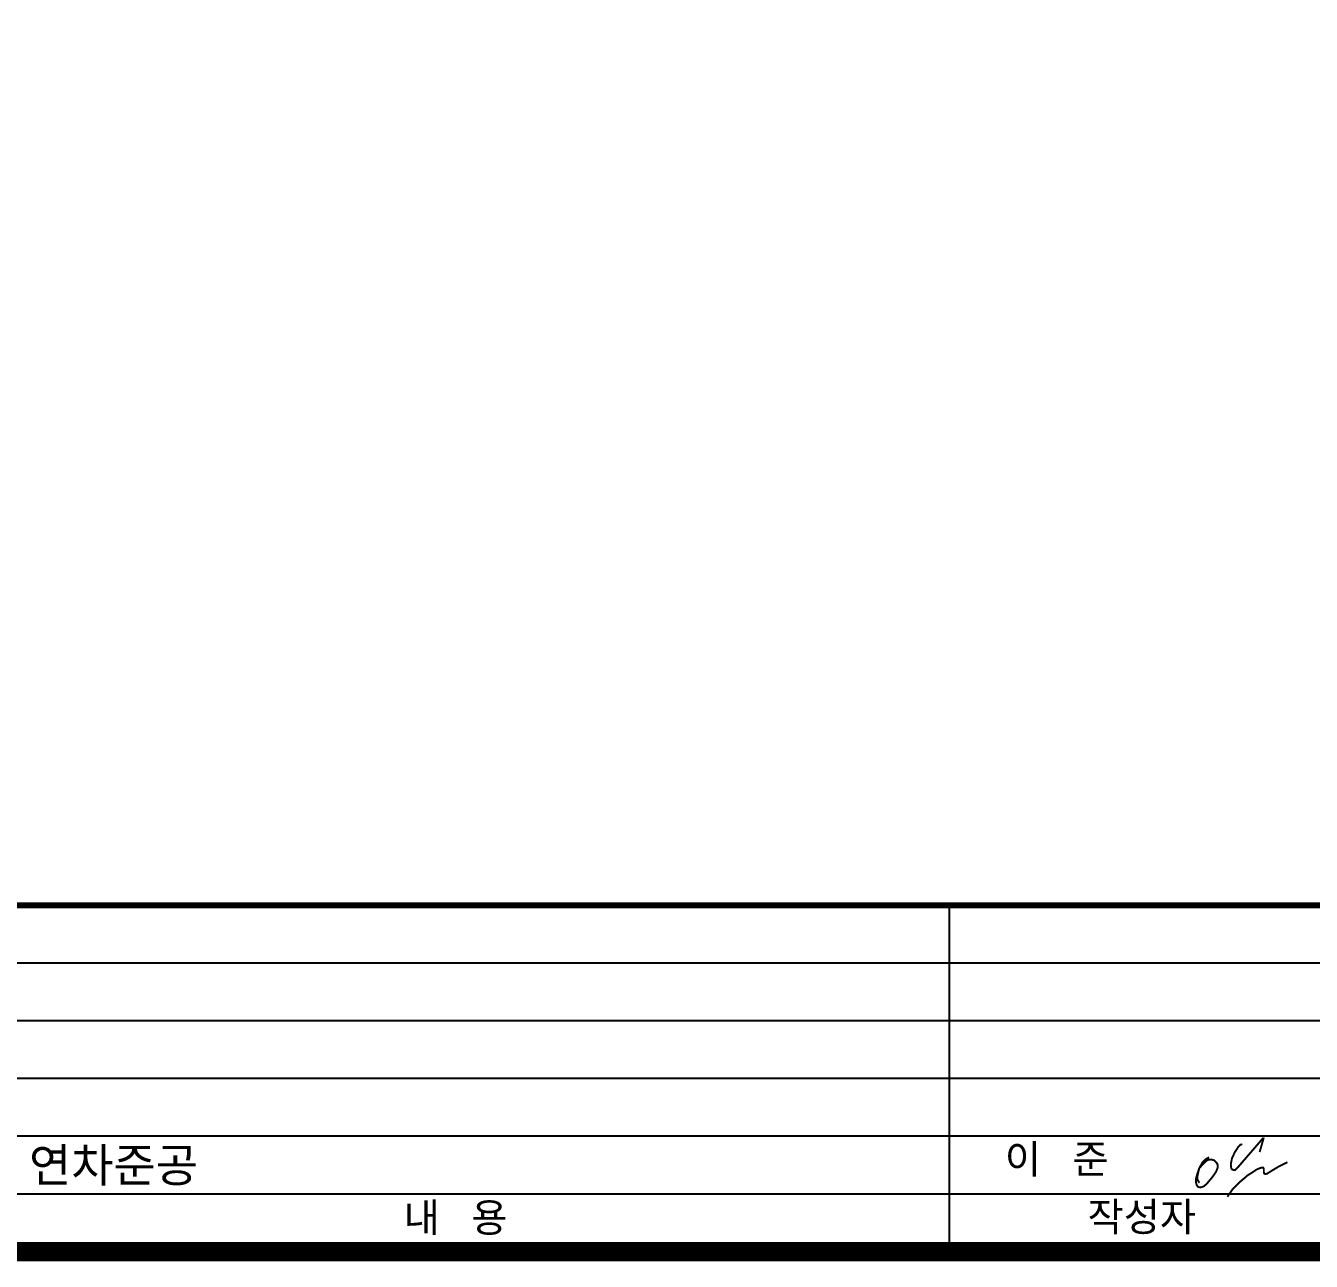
# Model space of a CAD drawing. Header units: feet. Extents: x 778950 to 1031250, y -253464 to -75264.
# Drawn here: x 889038 to 929135, y -247764 to -209237 of the extents above; entities that cross this region are included whole.
import ezdxf
from ezdxf.enums import TextEntityAlignment as Align

# ---------------------------------------------------------------- set-up
doc = ezdxf.new("R2010")
doc.units = ezdxf.units.FT
doc.header["$LTSCALE"] = 3000
doc.header["$MEASUREMENT"] = 0
for name, color, linetype in [('CX-BORD-LIN1', 4, 'CONTINUOUS'), ('CX-BORD-LIN2', 3, 'CONTINUOUS'), ('CX-BORD-TEX2', 7, 'CONTINUOUS'), ('CX-BORD-TEX3', 6, 'CONTINUOUS'), ('CX-MISC', 2, 'CONTINUOUS')]:
    doc.layers.add(name, color=color, linetype=linetype)
doc.styles.add('TB_TEXT', font='')
doc.styles.add('TB_WBTXT', font='')
doc.styles.add('TB_WMTXT', font='')
doc.styles.get('TB_TEXT').set_extended_font_data('Dotum')
doc.styles.get('TB_WBTXT').set_extended_font_data('Dotum')
doc.styles.get('TB_WMTXT').set_extended_font_data('Dotum')

# ---------------------------------------------------------------- blocks, each defined once
blk = doc.blocks.new('CXBLKA1-KHCA')
at = {"layer": 'CX-BORD-LIN1', "const_width": 2}
blk.add_lwpolyline([(796, 0), (0, 0), (0, 554), (796, 554)], close=True, dxfattribs=at)
at = {"layer": 'CX-BORD-LIN1'}
for points, const_width in [([(796, 36), (0, 36)], 0.6), ([(558, 6), (270, 6)], 0.2)]:
    blk.add_lwpolyline(points, dxfattribs=dict(at, const_width=const_width))
blk.add_lwpolyline([(438, 0), (438, 36)], dxfattribs=at)
at = {"layer": 'CX-BORD-LIN2'}
blk.add_line((558, 30), (270, 30), dxfattribs=at)
for points in [[(558, 24), (270, 24)], [(558, 18), (270, 18)], [(558, 12), (270, 12)]]:
    blk.add_lwpolyline(points, dxfattribs=at)
at = {"layer": 'CX-BORD-LIN1', "style": 'TB_TEXT'}
for tag, p in [('TR_RCON5', (342.3, 33)), ('TR_RCON4', (342.3, 27)), ('TR_RCON3', (342.3, 21)), ('TR_RCON2', (342.3, 15)), ('TR_RCON1', (342.3, 9))]:
    blk.add_attdef(tag, text='', height=3.5, dxfattribs=at).set_placement(p, align=Align.MIDDLE_LEFT)
for tag, height, p in [('TR_DGN5', 3.5, (451.12, 33)), ('TR_CHK5', 3.5, (491.12, 33)), ('TR_RNUM5', 3, (285.11, 32.64)), ('TR_RDAT5', 3.5, (317.5, 33)), ('TR_APP5', 3.5, (531.12, 33)), ('TR_RNUM4', 3, (285.11, 26.64)), ('TR_RDAT4', 3.5, (317.5, 27)), ('TR_DGN4', 3.5, (451.12, 27)), ('TR_CHK4', 3.5, (491.12, 27)), ('TR_APP4', 3.5, (531.12, 27)), ('TR_RDAT3', 3.5, (317.5, 21)), ('TR_DGN3', 3.5, (451.12, 21)), ('TR_CHK3', 3.5, (491.12, 21)), ('TR_APP3', 3.5, (531.12, 21)), ('TR_RNUM3', 3, (285.11, 20.64)), ('TR_RNUM2', 3, (285.11, 14.64)), ('TR_RDAT2', 3.5, (317.5, 15)), ('TR_DGN2', 3.5, (451.12, 15)), ('TR_CHK2', 3.5, (491.12, 15)), ('TR_APP2', 3.5, (531.12, 15)), ('TR_RDAT1', 3.5, (317.5, 9)), ('TR_DGN1', 3.5, (451.12, 9)), ('TR_CHK1', 3.5, (491.12, 9)), ('TR_APP1', 3.5, (531.12, 9)), ('TR_RNUM1', 3, (285.11, 8.64))]:
    blk.add_attdef(tag, text='', height=height, dxfattribs=at).set_placement(p, align=Align.MIDDLE_CENTER)
at = {"layer": 'CX-BORD-LIN2', "style": 'TB_TEXT'}
blk.add_attdef('TD_VERSION', text='', height=3, rotation=90, dxfattribs=at).set_placement((800.5, 48.01), align=Align.MIDDLE_CENTER)
at = {"layer": 'CX-BORD-TEX2', "style": 'TB_WMTXT'}
for tag, height, p in [('TB_CNAME', 5, (15.34, 531.83)), ('TB_CSCOP', 4, (16.63, 523.83))]:
    blk.add_attdef(tag, text='', height=height, dxfattribs=at).set_placement(p, align=Align.BOTTOM_LEFT)
at = {"layer": 'CX-BORD-TEX2', "style": 'TB_WBTXT'}
for tag, height, p in [('TB_MTITIL', 10, (398, 533.33)), ('TB_STITL', 7, (398, 518.33))]:
    blk.add_attdef(tag, text='', height=height, dxfattribs=at).set_placement(p, align=Align.MIDDLE_CENTER)
at = {"layer": 'CX-BORD-TEX3', "style": 'TB_TEXT'}
for s, p in [('내   용', (386.64, 3.58)), ('작성자', (458, 3.66))]:
    blk.add_text(s, height=3, dxfattribs=at).set_placement(p, align=Align.MIDDLE)
for tag, height, p in [('TD_LNDST', 4.5, (215, 31.5)), ('TD_DSECT', 4.5, (605.5, 31.5)), ('TD_DDIST', 4.5, (654.5, 31.5)), ('TD_DNAME_TOP', 4.5, (755, 27.96)), ('TD_CSECT', 4.5, (605.5, 22.5)), ('TD_CDIST', 4.5, (654.5, 22.5)), ('TD_DNAME_MAIN', 4.5, (755, 21.47)), ('TD_HSCAL', 4.5, (620.88, 13.75)), ('TD_VSCAL', 4.5, (656.86, 13.75)), ('TD_DNAME_BOT', 3, (755, 15.25)), ('TD_CCOMP', 4.5, (215, 13.59)), ('TD_FIELD', 4.5, (180, 5.13)), ('TD_CSTEP', 4.5, (250.74, 5.13)), ('TD_DWGCODE', 4.5, (637, 4.79)), ('TD_DWGNO', 4.5, (755, 5))]:
    blk.add_attdef(tag, text='', height=height, dxfattribs=at).set_placement(p, align=Align.MIDDLE_CENTER)
for tag, height, width, p in [('TD_DCOMP', 4.5, 0.95, (215, 22.59)), ('TD_CNAME', 5, 0.78, (65, 7.6))]:
    blk.add_attdef(tag, text='', height=height, dxfattribs=dict(at, width=width)).set_placement(p, align=Align.MIDDLE_CENTER)
blk = doc.blocks.new('CS-SYMB')
at = {"layer": 'CX-MISC', "const_width": 20}
for points in [[(51, 2422), (31, 2419), (7, 2392), (-27, 2339), (-55, 2279), (-68, 2217), (-64, 2177), (-54, 2160), (-25, 2154), (-2, 2175), (265, 2484), (272, 2483), (232, 2342)], [(-294, 2288), (-333, 2266), (-363, 2234), (-386, 2193), (-397, 2171), (-414, 2122), (-430, 2067), (-430, 2026), (-422, 1997), (-407, 1978), (-380, 1975), (-349, 1986), (-317, 2013), (-297, 2038), (-271, 2068), (-241, 2108), (-222, 2137), (-206, 2175), (-203, 2195), (-209, 2222), (-241, 2256), (-273, 2265), (-303, 2262), (-326, 2248), (-369, 2205), (-397, 2171), (-414, 2098), (-414, 2056), (-403, 2033), (-392, 2024)], [(-103, 1877), (-50, 1955), (26, 2031), (105, 2098), (205, 2163), (251, 2181), (269, 2181), (275, 2168), (275, 2135), (280, 2118), (292, 2113), (310, 2118), (356, 2147), (434, 2194), (520, 2237)]]:
    blk.add_lwpolyline(points, dxfattribs=at)

msp = doc.modelspace()

# ---------------------------------------------------------------- block references
at = {"layer": 'CX-BORD-LIN1'}
ref = msp.add_blockref('CXBLKA1-KHCA', (786450, -247464), dxfattribs=dict(at, xscale=300, yscale=300, zscale=300))
ref.add_attrib('TR_RCON1', '연차준공', dxfattribs={"height": 1050, "style": 'TB_TEXT'}).set_placement((889141, -244764), align=Align.MIDDLE_LEFT)
at = {"layer": 'CX-MISC', "xscale": 2.999999999301508, "yscale": 2.999999999301508, "zscale": 2.999999999301508}
msp.add_blockref('CS-SYMB', (926829, -251384), dxfattribs=at)

# ---------------------------------------------------------------- texts
at = {"layer": 'CX-BORD-TEX3', "style": 'TB_TEXT'}
msp.add_text('이   준', height=900, dxfattribs=at).set_placement((921196, -244565), align=Align.MIDDLE)

doc.saveas('drawing.dxf')
